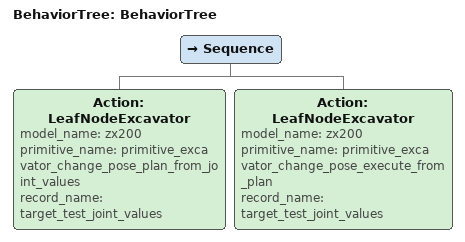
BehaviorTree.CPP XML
<?xml version="1.0"?>
<root main_tree_to_execute="BehaviorTree">
    <BehaviorTree ID="BehaviorTree">
        <Sequence>
            <Action  model_name="zx200" ID="LeafNodeExcavator" primitive_name="primitive_excavator_change_pose_plan_from_joint_values" record_name="target_test_joint_values"/>
            <Action  model_name="zx200" ID="LeafNodeExcavator" primitive_name="primitive_excavator_change_pose_execute_from_plan" record_name="target_test_joint_values"/>
        </Sequence>
    </BehaviorTree>
</root>
